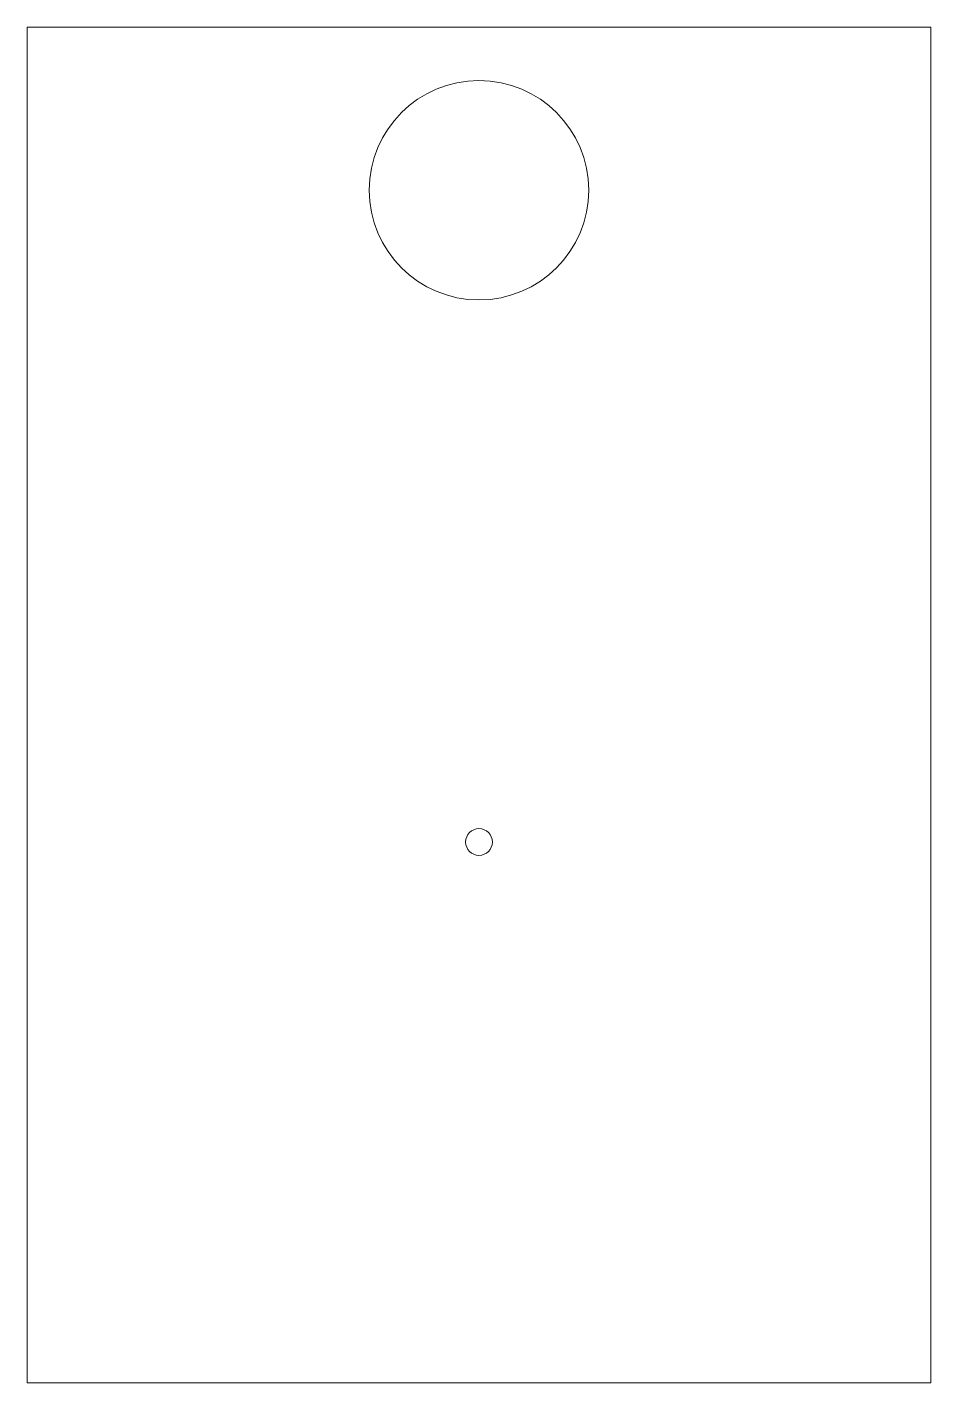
# Model space of a CAD drawing. Header units: millimetres. Extents: x -152 to 152, y -229 to 229.
import ezdxf

# ---------------------------------------------------------------- set-up
doc = ezdxf.new("R2010")
doc.units = ezdxf.units.MM

msp = doc.modelspace()

# ---------------------------------------------------------------- linework, layer by layer
at = {"color": 7, "linetype": 'Continuous', "lineweight": 15}
for p, q in [((-152.4, 228.6), (-152.4, -228.6)), ((152.4, 228.6), (-152.4, 228.6)), ((152.4, -228.6), (152.4, 228.6)), ((-152.4, -228.6), (152.4, -228.6))]:
    msp.add_line(p, q, dxfattribs=at)
for centre, radius in [((0, 173.6), 37), ((0, -46.2), 4.5)]:
    msp.add_circle(centre, radius, dxfattribs=at)

doc.saveas('drawing.dxf')
